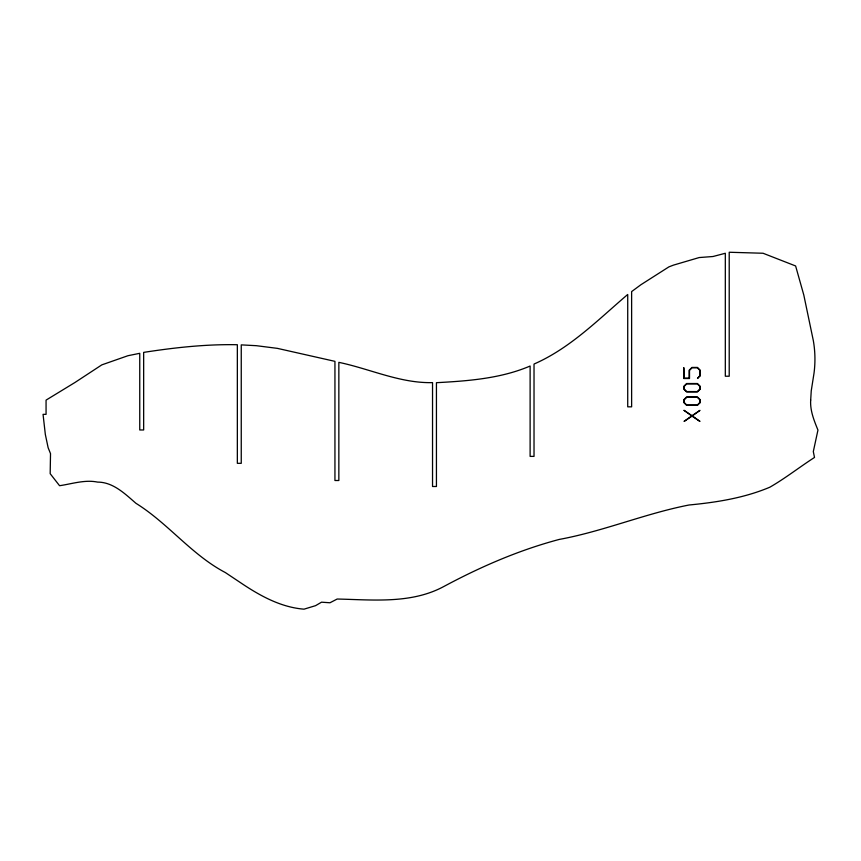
<?xml version="1.0" encoding="UTF-8"?>
<svg xmlns="http://www.w3.org/2000/svg" width="861" height="861" viewBox="0 0 861 861"><rect width="100%" height="100%" fill="white"/><g stroke="black" fill="none" stroke-linecap="round" stroke-linejoin="round"><path stroke-width="1.29" d="M810.685 400.074C809.975 410.568 814.086 420.555 817.95 430.08L813.311 451.594L814.506 457.449C799.578 467.06 785.404 478.253 769.842 487.208C744.205 498.013 716.567 502.372 689.048 504.998C645.018 513.587 603.324 531.345 559.241 539.427C518.623 550.222 480.277 566.925 443.383 586.739C410.891 604.078 372.63 599.773 337.178 599.03L329.978 602.765L321.53 602.183L315.567 605.66L304.019 609.168C281.859 607.414 261.895 596.77 243.652 584.77L225.313 572.533C191.659 554.882 168.121 523.305 135.952 503.308C124.953 493.784 113.049 482.074 97.605 482.106C84.97 479.469 72.023 483.871 59.57 485.712L50.175 473.679L50.519 453.618L48.13 447.709L45.332 434.428L43.05 414.345L46.063 414.345L46.063 400.117L74.993 382.467L101.813 364.87L127.934 355.722L139.751 353.311L139.751 429.973L143.658 429.973L143.658 352.386C174.665 347.586 205.93 344.12 237.345 344.723L237.345 463.326L241.252 463.326L241.252 344.884L256.341 345.691L277.36 348.361L334.94 361.351L334.94 480.513L338.847 480.513L338.847 362.352C370.026 368.863 400.182 383.393 432.534 382.618L432.534 486.497L436.441 486.497L436.441 382.693C468.029 380.982 500.758 378.592 530.118 366.022L530.118 456.384L534.024 456.384L534.024 364.052C570.305 348.167 598.137 319.689 627.723 294.473L627.723 406.833L631.63 406.833L631.63 291.588L640.928 284.722L668.922 266.867L673.474 265.123L699.175 257.557L712.983 256.513L725.317 253.274L725.317 376.225L729.213 376.225L729.213 252.251L763.061 253.252L795.618 265.963L803.808 295.043L813.333 340.644A107.84 107.84 0 0 1 814.032 373.082L811.245 390.819L810.685 400.074M684.064 410.374L691.706 415.895L684.064 421.416L692.018 416.132L699.961 421.416L692.33 415.895L699.961 410.374L692.018 415.68L684.064 410.374M700.23 375.719L697.507 378.463L699.875 375.59L699.875 370.359L697.313 367.787L692.083 367.787L689.51 370.359L689.51 378.517L683.795 378.517L683.795 367.615L684.151 378.151L689.155 378.151L689.155 370.219L691.943 367.432L697.442 367.432L700.23 370.219L700.23 375.719M700.23 389.14L697.442 391.927L686.594 391.927L683.795 389.14L683.795 386.32L686.594 383.532L697.442 383.532L700.23 386.32L700.23 389.14M700.23 402.561L697.442 405.348L686.594 405.348L683.795 402.561L683.795 399.741L686.594 396.953L697.442 396.953L700.23 399.741L700.23 402.561M699.875 389.011L697.313 391.572L686.723 391.572L684.151 389.011L684.151 386.449L686.723 383.888L697.313 383.888L699.875 386.449L699.875 389.011M699.875 402.421L697.313 404.993L686.723 404.993L684.151 402.421L684.151 399.87L686.723 397.308L697.313 397.308L699.875 399.87L699.875 402.421"/></g></svg>
